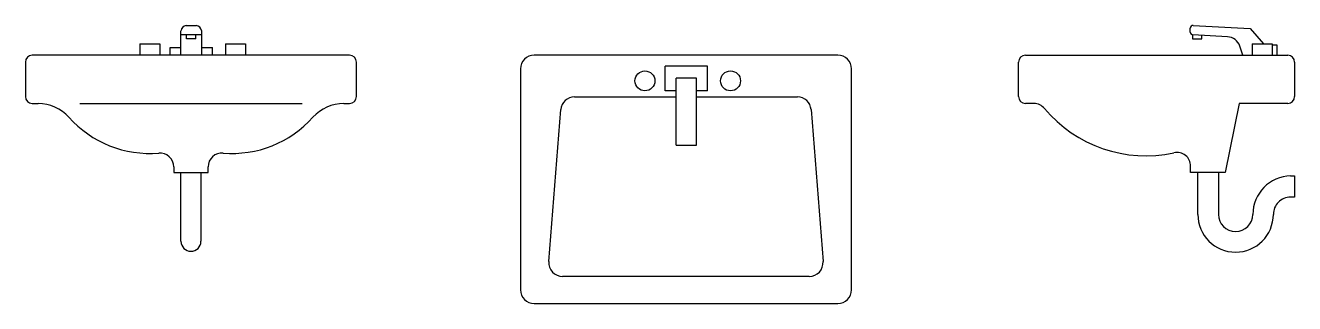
# Model space of a CAD drawing. Header units: millimetres. Extents: x -9.5 to 82.5, y -9.7 to 10.5.
import ezdxf

# ---------------------------------------------------------------- set-up
doc = ezdxf.new("R2010")
doc.units = ezdxf.units.MM
doc.header["$MEASUREMENT"] = 0
doc.layers.get('0').update_dxf_attribs({"linetype": 'CONTINUOUS'})

msp = doc.modelspace()

# ---------------------------------------------------------------- linework, layer by layer
for p, q in [((2.142, 10.462), (2.876, 10.462)), ((1.763, 8.306), (1.763, 10.063)), ((3.251, 10.082), (3.251, 8.306)), ((13.983, 8.306), (-9.017, 8.306)), ((49.372, 8.306), (27.372, 8.306)), ((62.98, 8.306), (81.996, 8.306)), ((-9.517, 7.806), (-9.517, 5.302)), ((14.483, 5.302), (14.483, 7.806)), ((62.48, 5.302), (62.48, 7.806)), ((82.496, 7.806), (82.496, 5.302)), ((26.372, 7.306), (26.372, -8.694)), ((50.372, -8.694), (50.372, 7.306)), ((-9.017, 4.802), (-8.595, 4.802)), ((13.562, 4.802), (13.983, 4.802)), ((30.296, 5.282), (37.652, 5.282)), ((39.14, 5.282), (46.448, 5.282)), ((63.594, 4.802), (62.98, 4.802)), ((78.464, 4.802), (77.456, -0.19)), ((81.996, 4.802), (78.464, 4.802)), ((28.434, -6.648), (29.299, 4.36)), ((47.445, 4.36), (48.31, -6.648)), ((37.652, 1.778), (39.14, 1.778)), ((1.235, 0.214), (1.235, -0.19)), ((3.731, -0.19), (3.731, 0.214)), ((74.96, -0.19), (74.96, 0.261)), ((1.235, -0.19), (2.483, -0.19)), ((1.763, -5.182), (1.763, -0.19)), ((2.483, -0.19), (3.731, -0.19)), ((3.21, -0.19), (3.21, -5.182)), ((76.208, -0.19), (74.96, -0.19)), ((75.481, -3.229), (75.481, -0.19)), ((77.456, -0.19), (76.208, -0.19)), ((76.969, -0.19), (76.969, -3.229)), ((82.208, -0.431), (82.496, -0.431)), ((82.496, -0.431), (82.496, -1.981)), ((82.496, -1.981), (82.201, -1.981)), ((47.313, -7.726), (29.431, -7.726)), ((27.372, -9.694), (49.372, -9.694))]:
    msp.add_line(p, q)
at = {"linetype": 'Continuous'}
for p, q in [((74.935, 9.972), (74.935, 10.262)), ((75.146, 10.462), (79.27, 10.241)), ((79.27, 10.241), (80.243, 9.133)), ((3.251, 9.772), (1.763, 9.772)), ((2.166, 9.492), (2.166, 9.772)), ((2.848, 9.492), (2.166, 9.492)), ((2.848, 9.492), (2.848, 9.772)), ((75.094, 9.776), (75.094, 9.492)), ((75.094, 9.492), (75.776, 9.492)), ((77.626, 9.638), (75.125, 9.772)), ((75.776, 9.492), (75.776, 9.737)), ((-1.214, 9.133), (-1.214, 8.306)), ((-1.214, 9.133), (0.229, 9.133)), ((0.229, 9.133), (0.229, 8.306)), ((0.968, 8.306), (0.968, 8.868)), ((0.968, 8.868), (1.763, 8.868)), ((3.251, 8.868), (4.051, 8.868)), ((4.051, 8.306), (4.051, 8.868)), ((4.992, 9.133), (4.992, 8.306)), ((4.992, 9.133), (6.435, 9.133)), ((6.435, 9.133), (6.435, 8.306)), ((78.734, 8.306), (78.523, 8.951)), ((79.417, 9.133), (80.86, 9.133)), ((79.417, 9.133), (79.417, 8.306)), ((80.86, 9.133), (80.86, 8.306)), ((80.86, 9.045), (81.197, 9.045)), ((81.197, 9.045), (81.197, 8.306)), ((36.857, 5.723), (36.857, 7.504)), ((39.94, 7.504), (36.857, 7.504)), ((39.94, 5.723), (39.94, 7.504)), ((37.652, 1.778), (37.652, 6.627)), ((39.14, 6.627), (37.652, 6.627)), ((39.14, 1.778), (39.14, 6.627)), ((37.652, 5.723), (36.857, 5.723)), ((39.94, 5.723), (39.14, 5.723)), ((-5.577, 4.802), (10.543, 4.802))]:
    msp.add_line(p, q, dxfattribs=at)
for centre in [(35.397, 6.445), (41.602, 6.445)]:
    msp.add_circle(centre, 0.721, dxfattribs=at)
for centre, radius, start, end in [((2.193, 10.028), 0.431, 96.86025, 172.98717), ((2.824, 10.031), 0.431, 7.01283, 83.13975), ((-9.017, 7.806), 0.5, 90, 180), ((13.983, 7.806), 0.5, 0, 90), ((27.372, 7.306), 1, 90, 180), ((49.372, 7.306), 1, 0, 90), ((62.98, 7.806), 0.5, 90, 180), ((81.996, 7.806), 0.5, 0, 90), ((-9.017, 5.302), 0.5, 180, 270), ((-8.595, 1.802), 3, 41.87882, 90), ((13.562, 1.802), 3, 90, 138.12118), ((13.983, 5.302), 0.5, 270, 0), ((30.296, 4.282), 1, 90, 175.50564), ((46.448, 4.282), 1, 4.49476, 90), ((62.98, 5.302), 0.5, 180, 270), ((63.594, 3.802), 1, 39.85452, 90), ((81.996, 5.302), 0.5, 270, 0), ((-0.493, 9.066), 7.882, 221.87882, 274.70028), ((5.459, 9.066), 7.882, 265.29972, 318.12118), ((71.691, 10.561), 9.547, 219.85452, 282.42343), ((0.235, 0.214), 1, 360, 94.70028), ((4.731, 0.214), 1, 85.29972, 180), ((73.96, 0.261), 1, 360, 102.42343), ((82.295, -3.26), 2.83, 91.76733, 179.37007), ((82.201, -3.229), 1.248, 90.00001, 180.00001), ((78.217, -3.229), 2.736, 180.00001, 0.00001), ((78.217, -3.229), 1.248, 180.00001, 0.00001), ((2.487, -5.182), 0.724, 180, 0), ((29.431, -6.726), 1, 175.50564, 270), ((47.313, -6.726), 1, 270, 4.49476), ((27.372, -8.694), 1, 180, 270), ((49.372, -8.694), 1, 270, 0)]:
    msp.add_arc(centre, radius, start, end)
for centre, radius, start, end in [((75.135, 10.262), 0.2, 86.92975, 180), ((75.135, 9.972), 0.2, 180, 266.92975), ((77.573, 8.639), 1, 18.16651, 86.92975)]:
    msp.add_arc(centre, radius, start, end, dxfattribs=at)

doc.saveas('drawing.dxf')
